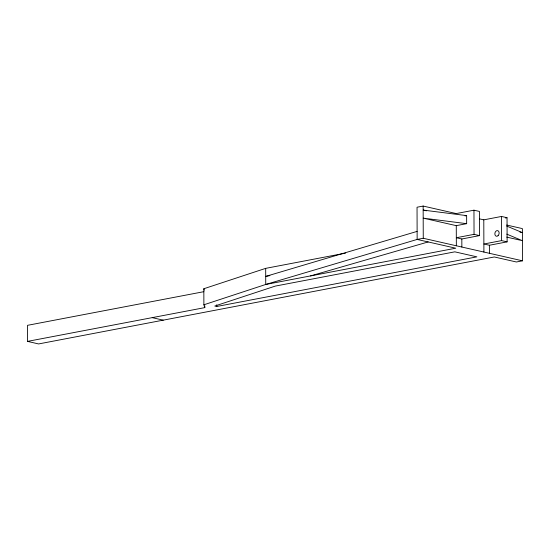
<?xml version="1.0" encoding="UTF-8"?>
<svg xmlns="http://www.w3.org/2000/svg" width="550" height="550" viewBox="0 0 550 550"><rect width="100%" height="100%" fill="white"/><g stroke="black" fill="none" stroke-linecap="round" stroke-linejoin="round"><path stroke-width="0.82" d="M203.906 291.672L27.5 325.332L27.555 341.378L204.806 307.615L203.885 304.789L203.83 288.743L265.684 268.359L345.551 253.117M203.885 304.789L265.739 284.46L417.147 239.436L423.259 238.267L522.5 260.817L522.39 228.607L506.674 225.039M417.12 231.385L265.712 276.409L269.864 275.619M310.544 275.914L428.175 241.945M479.559 235.606L474.045 234.348L456.314 237.731L461.828 238.989L479.559 235.606L479.469 211.447L473.962 210.189L456.225 213.572L423.149 206.058L417.038 207.226L417.147 239.436L455.737 248.208L265.739 284.46L265.684 268.359M465.039 215.923L466.634 215.621L466.661 223.671L456.273 225.651L423.191 218.137L466.661 223.671M479.71 218.914L483.794 219.842L501.524 216.452L507.038 217.711L507.121 241.869L489.39 245.252L483.876 244.001L501.607 240.611L507.121 241.869M505.429 218.013L507.038 217.711M216.734 306.488L476.891 256.85L454.836 251.838L275.254 286.103L214.761 306.041L216.734 306.488L216.728 304.796M522.5 260.817L516.388 261.986L494.333 256.974L38.582 343.942L27.555 341.378M466.634 215.621L423.163 210.086L426.47 210.836M519.922 232.072L522.404 232.636L506.756 226.084M506.715 237.119L522.431 240.687L506.784 234.135M152.226 317.646L163.254 320.155M203.83 288.743L204.291 290.125M501.524 216.452L501.607 240.611M489.39 245.252L489.418 253.303M483.794 219.842L483.904 252.051M473.962 210.189L474.045 234.348M461.828 238.989L461.856 247.039M456.273 225.651L456.342 245.788M423.149 206.058L423.259 238.267M204.799 305.917L204.806 307.615M498.073 235.675A2.881 2.097 -77.2 0 0 498.059 230.794A2.881 2.097 -77.2 0 0 494.856 233.846A2.881 2.097 -77.2 0 0 498.073 235.675"/></g></svg>
